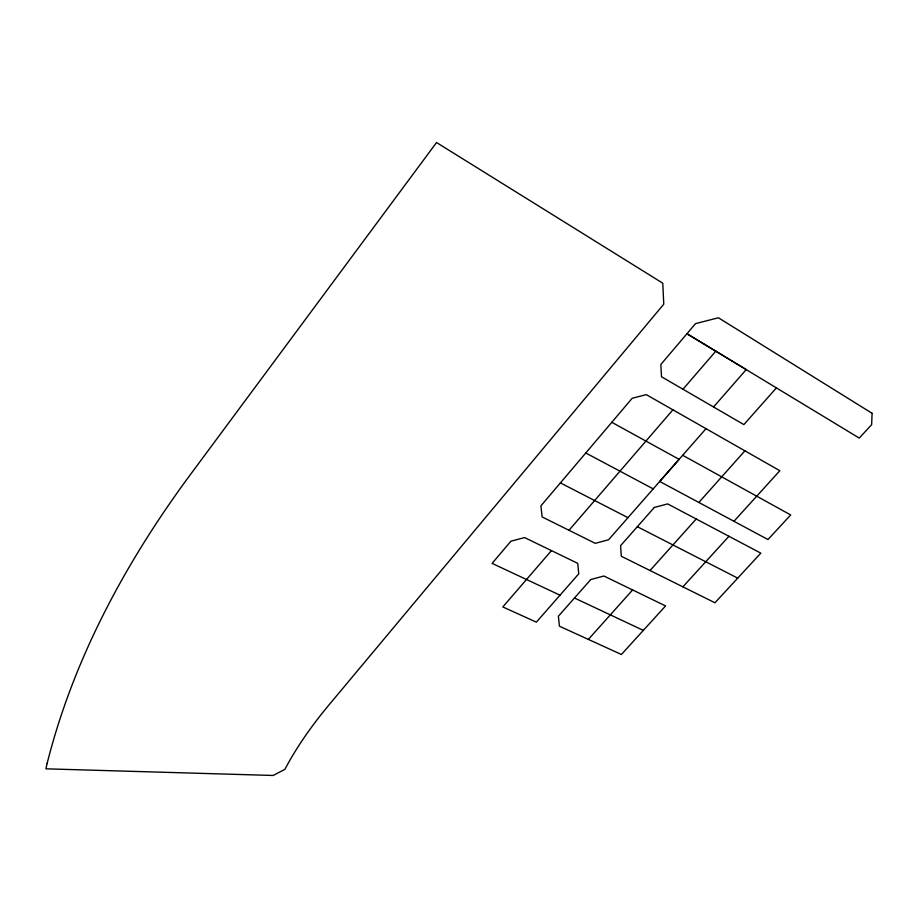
<?xml version="1.0" encoding="UTF-8"?>
<svg xmlns="http://www.w3.org/2000/svg" width="918" height="918" viewBox="0 0 918 918"><rect width="100%" height="100%" fill="white"/><g stroke="black" fill="none" stroke-linecap="round" stroke-linejoin="round"><path stroke-width="1.38" d="M733.952 521.286L779.841 470.727L646.261 394.637L632.181 398.274L540.909 505.864L542.125 516.926L595.254 543.33L608.588 539.761L706.011 428.672M682.992 389.243L715.788 351.181M551.443 550.605L502.812 606.947L536.364 622.14L578.753 573.807L577.743 563.354L524.557 537.569L510.924 541.195L492.094 563.388L560.014 595.197M568.988 530.283L672.917 409.818M713.538 406.984L746.219 369.598L686.962 333.727L660.857 364.457L661.488 376.747L743.867 424.598L776.421 387.889M611.79 422.303L679.102 459.344L659.709 481.468L698.862 502.467L744.911 450.83M588.358 639.41L632.628 589.953M650.024 570.526L696.2 518.991M682.877 586.843L728.938 536.296M574.473 598.02L643.334 630.379M637.344 526.702L737.716 578.133M560.393 482.902L627.981 517.672M585.764 452.976L653.214 488.881M698.862 502.467L767.987 539.543L790.685 514.952L682.671 455.271M872.1 413.307L871.641 424.644L859.271 438.081L686.962 333.727L695.523 323.618L718.404 317.777L872.1 413.307M47.105 763.512L45.9 768.825L273.116 775.469L284.878 769.364C296.721 747 311.386 726.218 327.485 706.722L663.771 304.168L662.773 283.192L436.532 142.531L189.475 475.822C125.697 562.275 73.429 658.837 47.105 763.512M590.744 579.556L558.385 616.242L559.441 626.214L621.406 654.477L665.584 605.937L603.872 576.011L590.744 579.556M654.305 507.459L620.545 545.74L621.337 556.274L714.95 602.77L760.815 553.141L667.661 503.902L654.305 507.459"/></g></svg>
